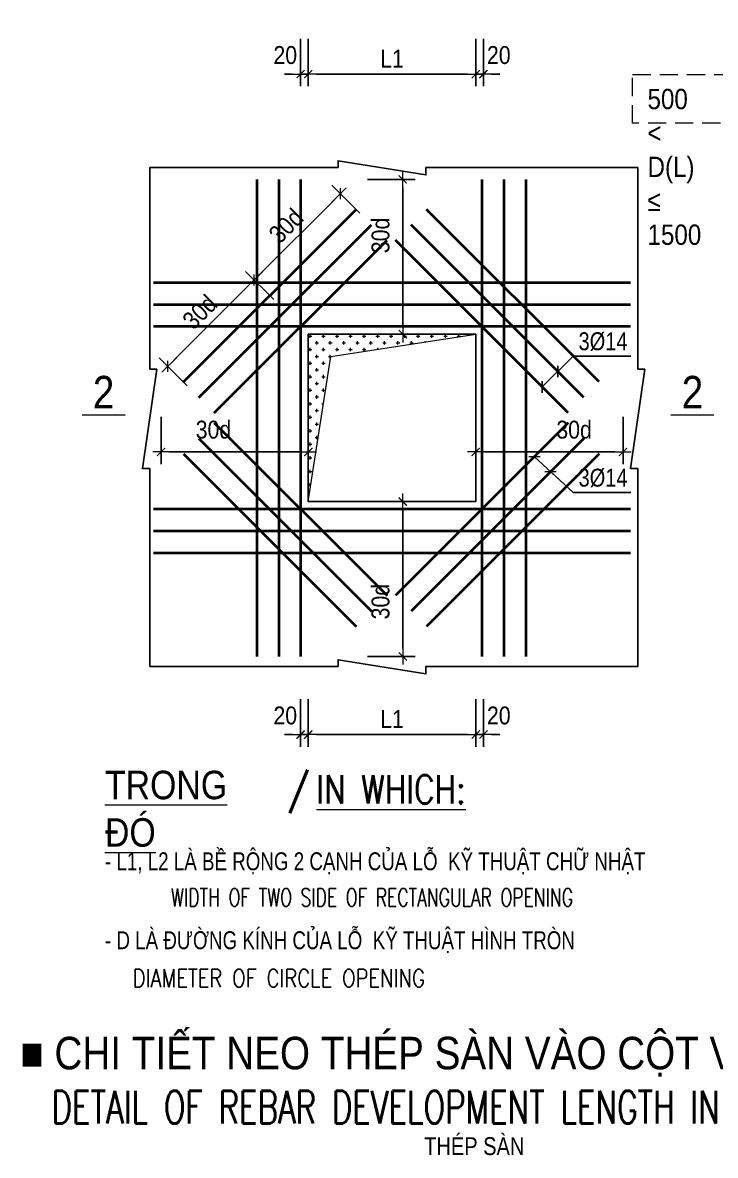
# Model space of a CAD drawing. Header units: millimetres. Extents: x 408913 to 1237273, y -191467 to -86666.
# Drawn here: x 608170 to 616679, y -171093 to -157175 of the extents above; entities that cross this region are included whole.
import ezdxf
from ezdxf.enums import TextEntityAlignment as Align

# ---------------------------------------------------------------- set-up
doc = ezdxf.new("R2010")
doc.units = ezdxf.units.MM
doc.header["$LTSCALE"] = 35
doc.header["$PDMODE"] = 3
doc.linetypes.add('HIDDEN', pattern=[9.525, 6.35, -3.175])
for name, color, linetype, lineweight in [('03BORDER', 3, 'Continuous', 25), ('04HIDDEN', 8, 'HIDDEN', 20), ('08MATERIAL', 9, 'Continuous', 9), ('NDC_REV_20190123', 220, 'Continuous', 25), ('NDC_S_DIM', 1, 'Continuous', 9), ('NDC_S_ENG TEXT', 2, 'Continuous', 9), ('NDC_S_REBAR', 4, 'Continuous', 35), ('NDC_S_VN TEXT', 7, 'Continuous', 9)]:
    doc.layers.add(name, color=color, linetype=linetype, lineweight=lineweight)
doc.layers.add('DIM', color=1, linetype='Continuous')
doc.styles.add('NDC_ARIAL', font='arial.ttf', dxfattribs={"width": 0.85})
doc.styles.add('NDC_ROMANS', font='romans.shx', dxfattribs={"width": 0.8})
doc.dimstyles.new('NDC_1-100', dxfattribs={"dimscale": 100, "dimtxt": 2.2, "dimasz": 1, "dimexe": 1.5, "dimexo": 2, "dimgap": 0.8, "dimtad": 1, "dimdec": 0, "dimdsep": 46, "dimtxsty": 'NDC_ARIAL', "dimblk": 'DIMMARK', "dimcen": 49999.938995, "dimdle": 1.5, "dimclrd": 1, "dimclre": 1, "dimclrt": 3, "dimadec": 0, "dimazin": 0, "dimtfac": 1, "dimtdec": 0, "dimtix": 1, "dimtmove": 2, "dimatfit": 3, "dimfxl": 1, "dimarcsym": 0})

# ---------------------------------------------------------------- blocks, each defined once
blk = doc.blocks.new('DIMMARK')
at = {"layer": 'NDC_S_DIM', "color": 1}
blk.add_line((-1.5, 0), (1, 0), dxfattribs=at)
at = {"layer": 'NDC_S_DIM', "color": 2, "const_width": 0.15}
blk.add_lwpolyline([(-0.5, -0.5), (0.5, 0.5)], dxfattribs=at)
blk = doc.blocks.new('*D161')
at = {"layer": 'DEFPOINTS', "color": 0, "ltscale": 30, "transparency": 16777216}
for p in [(611679, -157175), (613736, -157175), (611679, -157807)]:
    blk.add_point(p, dxfattribs=at)
at = {"layer": 'DIM', "color": 1, "lineweight": -2, "ltscale": 30, "transparency": 16777216}
for p, q in [((611679, -157375), (611679, -157957)), ((613736, -157375), (613736, -157957)), ((613636, -157807), (611779, -157807))]:
    blk.add_line(p, q, dxfattribs=at)
at = {"layer": 'DIM', "color": 1, "lineweight": -2, "ltscale": 30, "transparency": 16777216, "xscale": 100, "yscale": 100, "zscale": 100, "rotation": 180}
blk.add_blockref('DIMMARK', (611679, -157807), dxfattribs=at)
at = {"layer": 'DIM', "color": 1, "lineweight": -2, "ltscale": 30, "transparency": 16777216, "xscale": 100, "yscale": 100, "zscale": 100}
blk.add_blockref('DIMMARK', (613736, -157807), dxfattribs=at)
at = {"layer": 'DIM', "color": 3, "ltscale": 30, "transparency": 16777216, "insert": (612707, -157617), "char_height": 220, "attachment_point": 5, "style": 'NDC_ARIAL'}
blk.add_mtext('L1', dxfattribs=at)
blk = doc.blocks.new('*D162')
at = {"layer": 'DEFPOINTS', "color": 0, "ltscale": 30, "transparency": 16777216}
for p in [(611585, -157175), (611679, -157175), (611679, -157807)]:
    blk.add_point(p, dxfattribs=at)
at = {"layer": 'DIM', "color": 1, "lineweight": -2, "ltscale": 30, "transparency": 16777216}
for p, q in [((611585, -157375), (611585, -157957)), ((611679, -157375), (611679, -157957)), ((611485, -157807), (611385, -157807)), ((611585, -157807), (611679, -157807)), ((611779, -157807), (611879, -157807))]:
    blk.add_line(p, q, dxfattribs=at)
at = {"layer": 'DIM', "color": 1, "lineweight": -2, "ltscale": 30, "transparency": 16777216, "xscale": 100, "yscale": 100, "zscale": 100}
blk.add_blockref('DIMMARK', (611585, -157807), dxfattribs=at)
at = {"layer": 'DIM', "color": 1, "lineweight": -2, "ltscale": 30, "transparency": 16777216, "xscale": 100, "yscale": 100, "zscale": 100, "rotation": 180}
blk.add_blockref('DIMMARK', (611679, -157807), dxfattribs=at)
at = {"layer": 'DIM', "color": 3, "ltscale": 30, "transparency": 16777216, "insert": (611396, -157574), "char_height": 220, "attachment_point": 5, "style": 'NDC_ARIAL'}
blk.add_mtext('20', dxfattribs=at)
blk = doc.blocks.new('*D163')
at = {"layer": 'DEFPOINTS', "color": 0, "ltscale": 30, "transparency": 16777216}
for p in [(613736, -157175), (613830, -157175), (613736, -157807)]:
    blk.add_point(p, dxfattribs=at)
at = {"layer": 'DIM', "color": 1, "lineweight": -2, "ltscale": 30, "transparency": 16777216}
for p, q in [((613736, -157375), (613736, -157957)), ((613830, -157375), (613830, -157957)), ((613636, -157807), (613536, -157807)), ((613830, -157807), (613736, -157807)), ((613930, -157807), (614030, -157807))]:
    blk.add_line(p, q, dxfattribs=at)
at = {"layer": 'DIM', "color": 1, "lineweight": -2, "ltscale": 30, "transparency": 16777216, "xscale": 100, "yscale": 100, "zscale": 100}
blk.add_blockref('DIMMARK', (613736, -157807), dxfattribs=at)
at = {"layer": 'DIM', "color": 1, "lineweight": -2, "ltscale": 30, "transparency": 16777216, "xscale": 100, "yscale": 100, "zscale": 100, "rotation": 180}
blk.add_blockref('DIMMARK', (613830, -157807), dxfattribs=at)
at = {"layer": 'DIM', "color": 3, "ltscale": 30, "transparency": 16777216, "insert": (614019, -157574), "char_height": 220, "attachment_point": 5, "style": 'NDC_ARIAL'}
blk.add_mtext('20', dxfattribs=at)
blk = doc.blocks.new('*D169')
at = {"layer": 'DEFPOINTS', "color": 0, "ltscale": 30, "transparency": 16777216}
for p in [(612207, -163060), (612840, -163060), (612207, -164963)]:
    blk.add_point(p, dxfattribs=at)
at = {"layer": 'DIM', "color": 1, "lineweight": -2, "ltscale": 30, "transparency": 16777216}
for p, q in [((612407, -163060), (612990, -163060)), ((612840, -164863), (612840, -163160)), ((612407, -164963), (612990, -164963))]:
    blk.add_line(p, q, dxfattribs=at)
at = {"layer": 'DIM', "color": 1, "lineweight": -2, "ltscale": 30, "transparency": 16777216, "xscale": 100, "yscale": 100, "zscale": 100}
for p, rotation in [((612840, -163060), 90), ((612840, -164963), 270)]:
    blk.add_blockref('DIMMARK', p, dxfattribs=dict(at, rotation=rotation))
at = {"layer": 'DIM', "color": 3, "ltscale": 30, "transparency": 16777216, "insert": (612567, -164289), "char_height": 220, "attachment_point": 5, "rotation": 90, "style": 'NDC_ARIAL'}
blk.add_mtext('30d', dxfattribs=at)
blk = doc.blocks.new('*D170')
at = {"layer": 'DEFPOINTS', "color": 0, "ltscale": 30, "transparency": 16777216}
for p in [(611679, -165289), (613736, -165289), (611679, -165922)]:
    blk.add_point(p, dxfattribs=at)
at = {"layer": 'DIM', "color": 1, "lineweight": -2, "ltscale": 30, "transparency": 16777216}
for p, q in [((611679, -165489), (611679, -166072)), ((613736, -165489), (613736, -166072)), ((613636, -165922), (611779, -165922))]:
    blk.add_line(p, q, dxfattribs=at)
at = {"layer": 'DIM', "color": 1, "lineweight": -2, "ltscale": 30, "transparency": 16777216, "xscale": 100, "yscale": 100, "zscale": 100, "rotation": 180}
blk.add_blockref('DIMMARK', (611679, -165922), dxfattribs=at)
at = {"layer": 'DIM', "color": 1, "lineweight": -2, "ltscale": 30, "transparency": 16777216, "xscale": 100, "yscale": 100, "zscale": 100}
blk.add_blockref('DIMMARK', (613736, -165922), dxfattribs=at)
at = {"layer": 'DIM', "color": 3, "ltscale": 30, "transparency": 16777216, "insert": (612707, -165732), "char_height": 220, "attachment_point": 5, "style": 'NDC_ARIAL'}
blk.add_mtext('L1', dxfattribs=at)
blk = doc.blocks.new('*D171')
at = {"layer": 'DEFPOINTS', "color": 0, "ltscale": 30, "transparency": 16777216}
for p in [(611585, -165289), (611679, -165289), (611679, -165922)]:
    blk.add_point(p, dxfattribs=at)
at = {"layer": 'DIM', "color": 1, "lineweight": -2, "ltscale": 30, "transparency": 16777216}
for p, q in [((611585, -165489), (611585, -166072)), ((611679, -165489), (611679, -166072)), ((611485, -165922), (611385, -165922)), ((611585, -165922), (611679, -165922)), ((611779, -165922), (611879, -165922))]:
    blk.add_line(p, q, dxfattribs=at)
at = {"layer": 'DIM', "color": 1, "lineweight": -2, "ltscale": 30, "transparency": 16777216, "xscale": 100, "yscale": 100, "zscale": 100}
blk.add_blockref('DIMMARK', (611585, -165922), dxfattribs=at)
at = {"layer": 'DIM', "color": 1, "lineweight": -2, "ltscale": 30, "transparency": 16777216, "xscale": 100, "yscale": 100, "zscale": 100, "rotation": 180}
blk.add_blockref('DIMMARK', (611679, -165922), dxfattribs=at)
at = {"layer": 'DIM', "color": 3, "ltscale": 30, "transparency": 16777216, "insert": (611396, -165689), "char_height": 220, "attachment_point": 5, "style": 'NDC_ARIAL'}
blk.add_mtext('20', dxfattribs=at)
blk = doc.blocks.new('*D172')
at = {"layer": 'DEFPOINTS', "color": 0, "ltscale": 30, "transparency": 16777216}
for p in [(613736, -165289), (613830, -165289), (613736, -165922)]:
    blk.add_point(p, dxfattribs=at)
at = {"layer": 'DIM', "color": 1, "lineweight": -2, "ltscale": 30, "transparency": 16777216}
for p, q in [((613736, -165489), (613736, -166072)), ((613830, -165489), (613830, -166072)), ((613636, -165922), (613536, -165922)), ((613830, -165922), (613736, -165922)), ((613930, -165922), (614030, -165922))]:
    blk.add_line(p, q, dxfattribs=at)
at = {"layer": 'DIM', "color": 1, "lineweight": -2, "ltscale": 30, "transparency": 16777216, "xscale": 100, "yscale": 100, "zscale": 100}
blk.add_blockref('DIMMARK', (613736, -165922), dxfattribs=at)
at = {"layer": 'DIM', "color": 1, "lineweight": -2, "ltscale": 30, "transparency": 16777216, "xscale": 100, "yscale": 100, "zscale": 100, "rotation": 180}
blk.add_blockref('DIMMARK', (613830, -165922), dxfattribs=at)
at = {"layer": 'DIM', "color": 3, "ltscale": 30, "transparency": 16777216, "insert": (614019, -165689), "char_height": 220, "attachment_point": 5, "style": 'NDC_ARIAL'}
blk.add_mtext('20', dxfattribs=at)
blk = doc.blocks.new('*D173')
at = {"layer": 'DEFPOINTS', "color": 0, "ltscale": 30, "transparency": 16777216}
for p in [(612207, -159100), (612207, -161003), (612840, -161003)]:
    blk.add_point(p, dxfattribs=at)
at = {"layer": 'DIM', "color": 1, "lineweight": -2, "ltscale": 30, "transparency": 16777216}
for p, q in [((612407, -159100), (612990, -159100)), ((612840, -159200), (612840, -160903)), ((612407, -161003), (612990, -161003))]:
    blk.add_line(p, q, dxfattribs=at)
at = {"layer": 'DIM', "color": 1, "lineweight": -2, "ltscale": 30, "transparency": 16777216, "xscale": 100, "yscale": 100, "zscale": 100}
for p, rotation in [((612840, -159100), 90), ((612840, -161003), 270)]:
    blk.add_blockref('DIMMARK', p, dxfattribs=dict(at, rotation=rotation))
at = {"layer": 'DIM', "color": 3, "ltscale": 30, "transparency": 16777216, "insert": (612567, -159789), "char_height": 220, "attachment_point": 5, "rotation": 90, "style": 'NDC_ARIAL'}
blk.add_mtext('30d', dxfattribs=at)
blk = doc.blocks.new('*D174')
at = {"layer": 'DEFPOINTS', "color": 0, "ltscale": 30, "transparency": 16777216}
for p in [(609870, -161818), (611679, -161818), (611679, -162450)]:
    blk.add_point(p, dxfattribs=at)
at = {"layer": 'DIM', "color": 1, "lineweight": -2, "ltscale": 30, "transparency": 16777216}
for p, q in [((609870, -162018), (609870, -162600)), ((611679, -162018), (611679, -162600)), ((609970, -162450), (611579, -162450))]:
    blk.add_line(p, q, dxfattribs=at)
at = {"layer": 'DIM', "color": 1, "lineweight": -2, "ltscale": 30, "transparency": 16777216, "xscale": 100, "yscale": 100, "zscale": 100, "rotation": 180}
blk.add_blockref('DIMMARK', (609870, -162450), dxfattribs=at)
at = {"layer": 'DIM', "color": 1, "lineweight": -2, "ltscale": 30, "transparency": 16777216, "xscale": 100, "yscale": 100, "zscale": 100}
blk.add_blockref('DIMMARK', (611679, -162450), dxfattribs=at)
at = {"layer": 'DIM', "color": 3, "ltscale": 30, "transparency": 16777216, "insert": (610514, -162177), "char_height": 220, "attachment_point": 5, "style": 'NDC_ARIAL'}
blk.add_mtext('30d', dxfattribs=at)
blk = doc.blocks.new('*D175')
at = {"layer": 'DEFPOINTS', "color": 0, "ltscale": 30, "transparency": 16777216}
for p in [(613736, -161818), (615545, -161818), (613736, -162450)]:
    blk.add_point(p, dxfattribs=at)
at = {"layer": 'DIM', "color": 1, "lineweight": -2, "ltscale": 30, "transparency": 16777216}
for p, q in [((613736, -162018), (613736, -162600)), ((615545, -162018), (615545, -162600)), ((615445, -162450), (613836, -162450))]:
    blk.add_line(p, q, dxfattribs=at)
at = {"layer": 'DIM', "color": 1, "lineweight": -2, "ltscale": 30, "transparency": 16777216, "xscale": 100, "yscale": 100, "zscale": 100, "rotation": 180}
blk.add_blockref('DIMMARK', (613736, -162450), dxfattribs=at)
at = {"layer": 'DIM', "color": 1, "lineweight": -2, "ltscale": 30, "transparency": 16777216, "xscale": 100, "yscale": 100, "zscale": 100}
blk.add_blockref('DIMMARK', (615545, -162450), dxfattribs=at)
at = {"layer": 'DIM', "color": 3, "ltscale": 30, "transparency": 16777216, "insert": (614944, -162177), "char_height": 220, "attachment_point": 5, "style": 'NDC_ARIAL'}
blk.add_mtext('30d', dxfattribs=at)
blk = doc.blocks.new('*D176')
at = {"layer": 'DEFPOINTS', "color": 0, "ltscale": 30, "transparency": 16777216}
for p in [(611013, -160337), (611395, -160719), (610335, -161780)]:
    blk.add_point(p, dxfattribs=at)
at = {"layer": 'NDC_REV_20190123', "color": 1, "lineweight": -2, "ltscale": 30, "transparency": 16777216}
for p, q in [((611254, -160578), (610907, -160231)), ((610023, -161327), (610942, -160408)), ((610193, -161639), (609846, -161292))]:
    blk.add_line(p, q, dxfattribs=at)
at = {"layer": 'NDC_REV_20190123', "color": 1, "lineweight": -2, "ltscale": 30, "transparency": 16777216, "xscale": 100, "yscale": 100, "zscale": 100}
for p, rotation in [((611013, -160337), 44.99999999955666), ((609952, -161398), 224.9999999995567)]:
    blk.add_blockref('DIMMARK', p, dxfattribs=dict(at, rotation=rotation))
at = {"layer": 'NDC_REV_20190123', "color": 3, "ltscale": 30, "transparency": 16777216, "insert": (610346, -160731), "char_height": 220, "attachment_point": 5, "rotation": 45, "style": 'NDC_ARIAL'}
blk.add_mtext('30d', dxfattribs=at)
blk = doc.blocks.new('*D177')
at = {"layer": 'DEFPOINTS', "color": 0, "ltscale": 30, "transparency": 16777216}
for p in [(612073, -159276), (612456, -159659), (611395, -160719)]:
    blk.add_point(p, dxfattribs=at)
at = {"layer": 'NDC_REV_20190123', "color": 1, "lineweight": -2, "ltscale": 30, "transparency": 16777216}
for p, q in [((612314, -159517), (611967, -159170)), ((611083, -160266), (612003, -159347)), ((611254, -160578), (610907, -160231))]:
    blk.add_line(p, q, dxfattribs=at)
at = {"layer": 'NDC_REV_20190123', "color": 1, "lineweight": -2, "ltscale": 30, "transparency": 16777216, "xscale": 100, "yscale": 100, "zscale": 100}
for p, rotation in [((612073, -159276), 45), ((611013, -160337), 225)]:
    blk.add_blockref('DIMMARK', p, dxfattribs=dict(at, rotation=rotation))
at = {"layer": 'NDC_REV_20190123', "color": 3, "ltscale": 30, "transparency": 16777216, "insert": (611407, -159671), "char_height": 220, "attachment_point": 5, "rotation": 45, "style": 'NDC_ARIAL'}
blk.add_mtext('30d', dxfattribs=at)

msp = doc.modelspace()

# ---------------------------------------------------------------- hatches: boundary and pattern name
at = {"layer": '08MATERIAL', "ltscale": 30}
h = msp.add_hatch(dxfattribs=at)
h.set_pattern_fill('CROSS', color=256, scale=332.5, style=0)
h.set_pattern_definition([(0, (-1012084.41, -999092.346), (83.125, 83.125), [41.5625, -124.6875]), (90, (-1012063.625, -999113.13), (-83.125, 83.125), [41.5625, -124.6875])])
h.paths.add_polyline_path([(613736, -161003.3), (611679, -161003.3), (611679, -163060.3), (611954.5, -161278.8)])

# ---------------------------------------------------------------- linework, layer by layer
at = {"layer": '03BORDER'}
msp.add_lwpolyline([(611679, -161003.3), (613736, -161003.3), (613736, -163060.3), (611679, -163060.3)], close=True, dxfattribs=at)
at = {"layer": '04HIDDEN'}
msp.add_lwpolyline([(615663.3, -157811.8), (618407.8, -157811.8), (618407.8, -158410.1), (615663.3, -158410.1)], close=True, dxfattribs=at)
at = {"layer": '08MATERIAL'}
msp.add_lwpolyline([(611679, -163060.3), (611954.5, -161278.8), (613736, -161003.3)], dxfattribs=at)
at = {"layer": 'DIM', "ltscale": 30}
msp.add_lwpolyline([(615728.5, -158953.7), (615728.5, -161432.4), (615811.3, -161432.4), (615637, -162653.6), (615728.5, -162653.6), (615728.5, -165085.8), (613124.2, -165085.8), (613124.2, -165177.4), (612045.6, -165003), (612045.6, -165085.8), (609733.8, -165085.8), (609733.8, -162653.6), (609642.3, -162653.6), (609816.6, -161432.4), (609733.8, -161432.4), (609733.8, -158953.7), (612045.6, -158953.7), (612045.6, -158870.9), (613124.2, -159045.3), (613124.2, -158953.7)], close=True, dxfattribs=at)
at = {"layer": 'NDC_S_REBAR'}
for points in [[(611047.7, -159100.4), (611047.7, -164963.1)], [(611316.4, -159100.4), (611316.4, -164963.1)], [(611585.2, -159100.4), (611585.2, -164963.1)], [(613811.8, -159100.4), (613811.8, -164963.1)], [(614080.6, -159100.4), (614080.6, -164963.1)], [(614349.3, -159100.4), (614349.3, -164963.1)], [(610144.5, -161590.1), (612265.8, -159468.8)], [(615252.6, -161590.1), (613131.2, -159468.8)], [(610334.5, -161780.1), (612455.8, -159658.8)], [(615062.5, -161780.1), (612941.2, -159658.8)], [(610524.6, -161970.2), (612645.9, -159848.9)], [(614872.4, -161970.2), (612751.1, -159848.9)], [(614872.4, -161970.2), (612751.1, -159848.9)], [(615638.8, -160372), (609776.1, -160372)], [(615638.8, -160640.7), (609776.1, -160640.7)], [(615638.8, -160909.5), (609776.1, -160909.5)], [(610524.6, -162093.4), (612645.9, -164214.7)], [(614872.4, -162093.4), (612751.1, -164214.7)], [(610334.5, -162283.4), (612455.8, -164404.7)], [(615062.5, -162283.4), (612941.2, -164404.7)], [(610144.5, -162473.5), (612265.8, -164594.8)], [(615252.6, -162473.5), (613131.2, -164594.8)], [(615638.8, -163154), (609776.1, -163154)], [(615638.8, -163422.8), (609776.1, -163422.8)], [(615638.8, -163691.6), (609776.1, -163691.6)]]:
    msp.add_lwpolyline(points, dxfattribs=at)

# ---------------------------------------------------------------- texts
at = {"layer": 'NDC_S_ENG TEXT', "style": 'NDC_ROMANS'}
for s, width, p in [('WIDTH OF TWO SIDE OF RECTANGULAR OPENING', 0.7, (609993.9, -167923.2)), ('DIAMETER OF CIRCLE OPENING', 0.8, (609522.1, -168915.6))]:
    msp.add_text(s, height=220, dxfattribs=dict(at, width=width)).set_placement(p, align=Align.MIDDLE_LEFT)
at = {"layer": 'NDC_S_ENG TEXT', "style": 'NDC_ROMANS', "width": 0.7}
msp.add_text('DETAIL OF REBAR DEVELOPMENT LENGTH IN SLAB CONNECT TO COLUMN, BEAM', height=400, dxfattribs=at).set_placement((608524.3, -170699.6))
at = {"layer": 'NDC_S_ENG TEXT', "insert": (611078.5, -166421.2), "char_height": 350, "width": 3847.443, "attachment_point": 1, "style": 'NDC_ROMANS'}
msp.add_mtext('\\pi-1050,l1400,t700;/^I{\\LIN WHICH:}', dxfattribs=at)
at = {"layer": 'NDC_S_VN TEXT', "style": 'NDC_ARIAL'}
for s, height, width, p in [('3%%C14', 220, 0.8, (614998.8, -161199.6)), ('3%%C14', 220, 0.8, (614998.8, -162875.5)), ('■ CHI TIẾT NEO THÉP SÀN VÀO CỘT VÀ DẦM', 400, 0.85, (608141.8, -170036.3)), ('THÉP SÀN', 220, 0.8, (613103.6, -171089.7))]:
    msp.add_text(s, height=height, dxfattribs=dict(at, width=width)).set_placement(p)
at = {"layer": 'NDC_S_VN TEXT', "style": 'NDC_ARIAL', "width": 0.85}
for p in [(609164.5, -161712.4), (616398.1, -161712.4)]:
    msp.add_text('%%U 2 ', height=400, dxfattribs=at).set_placement(p, align=Align.MIDDLE)
at = {"layer": 'NDC_S_VN TEXT', "style": 'NDC_ARIAL', "width": 0.75}
for s, p in [('- L1, L2 LÀ BỀ RỘNG 2 CẠNH CỦA LỖ  KỸ THUẬT CHỮ NHẬT', (609181.5, -167479.6)), ('- D LÀ ĐƯỜNG KÍNH CỦA LỖ  KỸ THUẬT HÌNH TRÒN', (609181.5, -168449.6))]:
    msp.add_text(s, height=220, dxfattribs=at).set_placement(p, align=Align.MIDDLE_LEFT)
at = {"layer": 'NDC_S_VN TEXT', "width": 0.85, "attachment_point": 1, "style": 'NDC_ARIAL'}
for s, insert, char_height in [('500 < D(L) ≤ 1500', (615846, -157988.2), 250), ('{\\LTRONG ĐÓ}', (609181.5, -166366.7), 350)]:
    msp.add_mtext(s, dxfattribs=dict(at, insert=insert, char_height=char_height))

# ---------------------------------------------------------------- dimensions: what is measured, and where the dimension line sits
at = {"layer": 'DIM', "ltscale": 30}
for base, p1, p2, angle, text, picture, middle in [((611679, -157807.4), (611585.2, -157174.5), (611679, -157174.5), 180, '20', '*D162', (611396, -157574.1)), ((612839.9, -161003.3), (612207.1, -159100.4), (612207.1, -161003.3), 90, '30d', '*D173', (612566.7, -159788.5)), ((611679, -162450.4), (609869.8, -161817.5), (611679, -161817.5), 180, '30d', '*D174', (610513.6, -162177.2)), ((612839.9, -163060.3), (612207.1, -164963.1), (612207.1, -163060.3), 270, '30d', '*D169', (612566.7, -164288.5)), ((611679, -165922), (611585.2, -165289.1), (611679, -165289.1), 180, '20', '*D171', (611396, -165688.7))]:
    dim = msp.add_linear_dim(base=base, p1=p1, p2=p2, angle=angle, text=text, dimstyle='NDC_1-100', dxfattribs=at)
    dim.commit()
    dim.dimension.update_dxf_attribs({"geometry": picture, "text_midpoint": middle, "dimtype": 160})
for base, p1, p2, picture, middle in [((611679, -157807.4), (613736, -157174.5), (611679, -157174.5), '*D161', (612707.5, -157617)), ((611679, -165922), (613736, -165289.1), (611679, -165289.1), '*D170', (612707.5, -165731.5))]:
    dim = msp.add_linear_dim(base=base, p1=p1, p2=p2, text='L1', dimstyle='NDC_1-100', dxfattribs=at)
    dim.commit()
    dim.dimension.update_dxf_attribs({"geometry": picture, "text_midpoint": middle})
for base, p1, p2, text, picture, middle in [((613736, -157807.4), (613829.7, -157174.5), (613736, -157174.5), '20', '*D163', (614019, -157574.1)), ((613736, -162450.4), (615545.1, -161817.5), (613736, -161817.5), '30d', '*D175', (614943.6, -162177.2)), ((613736, -165922), (613829.7, -165289.1), (613736, -165289.1), '20', '*D172', (614019, -165688.7))]:
    dim = msp.add_linear_dim(base=base, p1=p1, p2=p2, text=text, dimstyle='NDC_1-100', dxfattribs=at)
    dim.commit()
    dim.dimension.update_dxf_attribs({"geometry": picture, "text_midpoint": middle, "dimtype": 160})
at = {"layer": 'NDC_REV_20190123', "ltscale": 30}
dim = msp.add_linear_dim(base=(612073.4, -159276.4), p1=(611395.2, -160719.5), p2=(612455.8, -159658.8), angle=225, text='30d', dimstyle='NDC_1-100', override={"dimfxl": 7, "dimfxlon": 1, "dimarcsym": 1}, dxfattribs=at)
dim.commit()
dim.dimension.update_dxf_attribs({"geometry": '*D177', "text_midpoint": (611407, -159670.7)})
dim = msp.add_aligned_dim(p1=(610334.5, -161780.1), p2=(611395.2, -160719.5), distance=540.9, text='30d', dimstyle='NDC_1-100', override={"dimfxl": 7, "dimfxlon": 1, "dimarcsym": 1}, dxfattribs=at)
dim.commit()
dim.dimension.update_dxf_attribs({"geometry": '*D176', "text_midpoint": (610346.4, -160731.3)})

# ---------------------------------------------------------------- leaders
at = {"layer": 'NDC_S_DIM', "ltscale": 30}
for points in [[(614553.1, -161650.9), (614932.3, -161272), (615639.3, -161272)], [(614743.3, -161460.9), (614932.3, -161272), (615639.3, -161272)], [(614457.9, -162507.9), (614932.3, -162948), (615639.3, -162948)], [(614655.1, -162690.8), (614932.3, -162948), (615639.3, -162948)]]:
    msp.add_leader(points, dimstyle='NDC_1-100', override={"dimtad": 0, "dimldrblk": 'Oblique', "dimfxl": 7, "dimfxlon": 1, "dimarcsym": 1}, dxfattribs=at)

doc.saveas('drawing.dxf')
